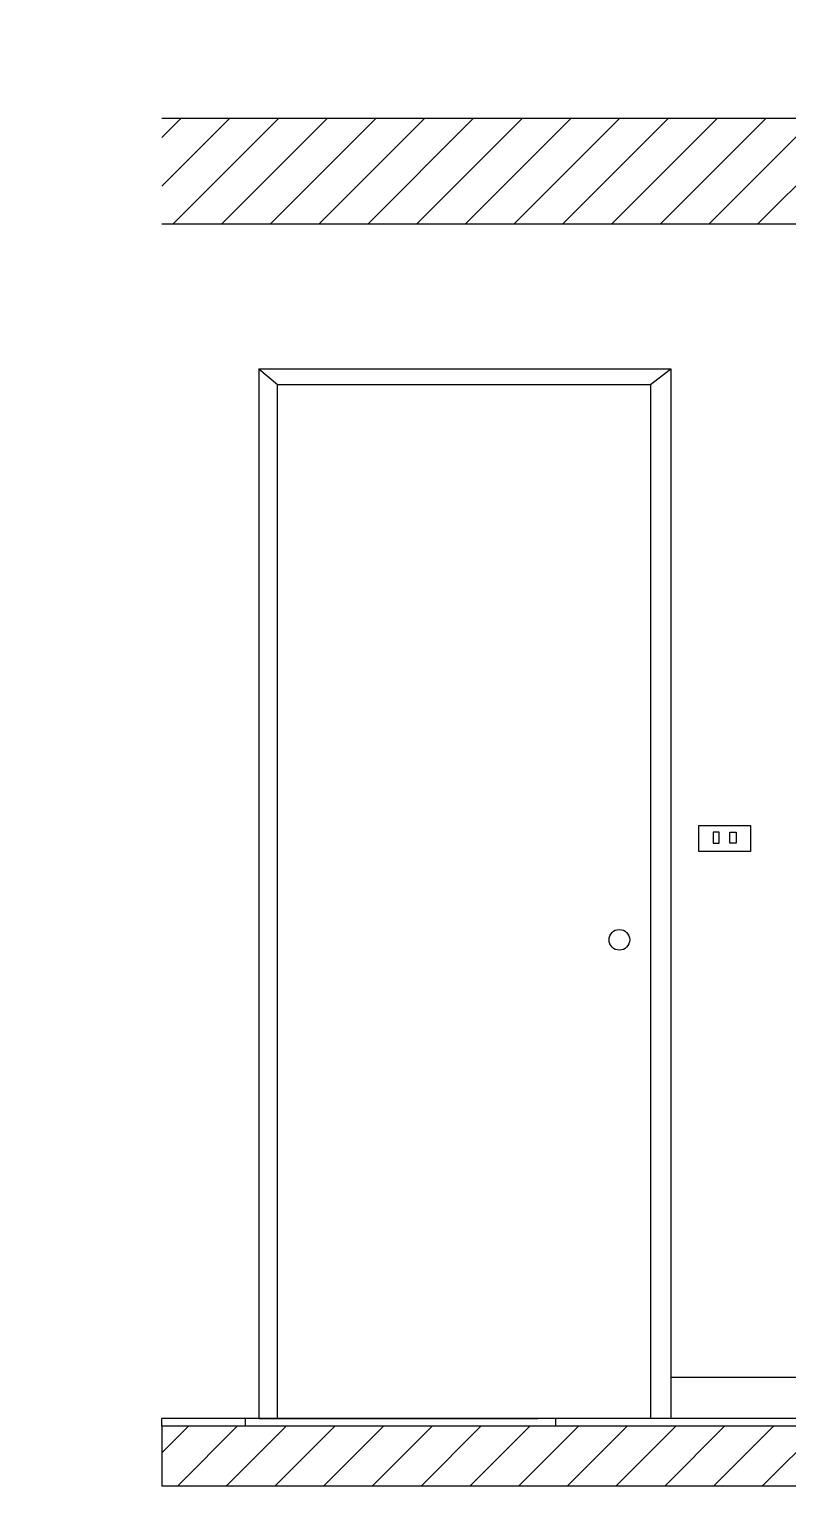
# Model space of a CAD drawing. Header units: millimetres. Extents: x 106 to 25790, y 5092 to 14934.
# Drawn here: x 11636 to 13104, y 7209 to 10028 of the extents above; entities that cross this region are included whole.
import ezdxf

# ---------------------------------------------------------------- set-up
doc = ezdxf.new("R2010")
doc.units = ezdxf.units.MM
for name, color, linetype in [('A-DETL-MBND', 3, 'Continuous'), ('A-ELEV-IDEN', 3, 'Continuous'), ('A-FURN', 4, 'Continuous'), ('A-SECT-MCUT', 7, 'Continuous'), ('IF-ANNO SYMB', 5, 'Continuous'), ('IF-DETL', 3, 'Continuous'), ('Layer2', 3, 'Continuous')]:
    doc.layers.add(name, color=color, linetype=linetype)

msp = doc.modelspace()

# ---------------------------------------------------------------- hatches: boundary and pattern name
at = {"layer": 'A-FURN'}
h = msp.add_hatch(dxfattribs=at)
h.set_pattern_fill('ANSI31', color=256, scale=21)
h.paths.add_polyline_path([(7534.7, 9855.2), (7534.7, 9970.5), (7438.6, 9970.5), (7438.6, 9624.5), (7438.6, 9453.7), (7534.7, 9453.7), (7534.7, 9650.8), (10905.3, 9650.8), (10905.3, 9855.2)])
h.paths.add_polyline_path([(7438.6, 7338.7), (7438.6, 7208.7), (7524.7, 7208.7), (7524.7, 7338.7), (7524.7, 8248.7), (7438.6, 8248.7)])
h.paths.add_polyline_path([(11892.9, 9855.2), (11892.9, 9650.8), (15263.5, 9650.8), (15263.5, 9453.7), (15359.6, 9453.7), (15359.6, 9624.5), (15359.6, 9970.5), (15263.5, 9970.5), (15263.5, 9855.2)])
h.paths.add_polyline_path([(15359.6, 8248.7), (15263.5, 8248.7), (15263.5, 7338.7), (15263.5, 7209), (15359.6, 7209), (15359.6, 7338.7)])
h.paths.add_polyline_path([(20711.4, 9660.5), (20711.4, 7338.7), (20723.5, 7338.7), (20903.6, 7338.7), (20912.7, 7338.7), (20912.7, 9660.5), (20912.7, 9855.2), (20912.7, 10028.3), (20711.4, 10028.3), (20711.4, 9855.2), (17719.2, 9855.2), (17719.2, 10028.3), (17623.1, 10028.3), (17623.1, 9855.2), (17375.9, 9855.2), (17375.9, 9660.5), (17624.1, 9660.5), (17624.1, 9333.4), (17719.2, 9333.4), (17719.2, 9660.5)])
h.paths.add_polyline_path([(22549.3, 7338.7), (22357.1, 7338.7), (22348.1, 7338.7), (22348.1, 9660.5), (22348.1, 9660.5), (22348.1, 9855.2), (22348, 9855.2), (22348, 10028.3), (22549.3, 10028.3), (22549.3, 9855.2), (25541.6, 9855.2), (25541.6, 10028.3), (25637.6, 10028.3), (25637.6, 9855.2), (25789.8, 9855.2), (25789.8, 9660.5), (25636.6, 9660.5), (25636.6, 9333.4), (25636.6, 9308.4), (25586.6, 9308.4), (25586.6, 9298.4), (25541.6, 9298.4), (25541.6, 9333.4), (25541.6, 9660.5), (22549.3, 9660.5)])

# ---------------------------------------------------------------- linework, layer by layer
at = {"layer": 'A-DETL-MBND', "color": 0}
msp.add_line((15263.5, 9650.8), (11892.9, 9650.8), dxfattribs=at)
at = {"layer": 'A-ELEV-IDEN'}
for p in [(15263.5, 7339), (11892.9, 7324)]:
    msp.add_line(p, (11892.9, 7339), dxfattribs=at)
at = {"layer": 'A-FURN'}
for p, q in [((12080.1, 7339), (12620.5, 7339)), ((11892.9, 7324), (11892.9, 7208.7))]:
    msp.add_line(p, q, dxfattribs=at)
at = {"layer": 'A-FURN', "linetype": 'Continuous'}
for p, q in [((11892.9, 7272.5), (11944.4, 7324)), ((11923.4, 7208.7), (12038.7, 7324)), ((12017.7, 7208.7), (12133, 7324)), ((12112, 7208.7), (12227.3, 7324)), ((12206.3, 7208.7), (12321.6, 7324)), ((12300.6, 7208.7), (12415.8, 7324)), ((12394.8, 7208.7), (12510.1, 7324)), ((12489.1, 7208.7), (12604.4, 7324)), ((12583.4, 7208.7), (12698.7, 7324)), ((12677.7, 7208.7), (12793, 7324)), ((12772, 7208.7), (12887.3, 7324)), ((12866.3, 7208.7), (12981.6, 7324)), ((12960.6, 7208.7), (13075.9, 7324)), ((13054.9, 7208.7), (13170.2, 7324))]:
    msp.add_line(p, q, dxfattribs=at)
at = {"layer": 'A-SECT-MCUT'}
for p, q in [((15263.5, 9855.2), (11892.9, 9855.2)), ((15263.5, 7324), (11892.9, 7324)), ((11892.9, 7208.7), (15263.5, 7209))]:
    msp.add_line(p, q, dxfattribs=at)
at = {"layer": 'IF-ANNO SYMB'}
for p, q in [((12080.1, 9370.6), (12080.1, 7339)), ((12080.1, 9370.6), (12877.2, 9370.6)), ((12080.1, 9370.6), (12116.4, 9340.6)), ((12837.9, 9340.6), (12877.2, 9370.6)), ((12877.2, 9370.6), (12877.2, 7339)), ((12116.4, 7339), (12116.4, 9340.6)), ((12116.4, 9340.6), (12837.9, 9340.6)), ((12837.9, 9340.6), (12837.9, 7339))]:
    msp.add_line(p, q, dxfattribs=at)
at = {"layer": 'IF-ANNO SYMB', "transparency": 33554687}
msp.add_circle((12777.9, 8265.6), 20, dxfattribs=at)
at = {"layer": 'IF-DETL'}
for p, q in [((12931.5, 8436.7), (12931.5, 8486.7)), ((12931.5, 8486.7), (13031.5, 8486.7)), ((13031.5, 8486.7), (13031.5, 8436.7)), ((12959.1, 8474.1), (12959.1, 8452.7)), ((12971.1, 8474.1), (12959.1, 8474.1)), ((12971.1, 8452.7), (12971.1, 8474.1)), ((12991.8, 8452.7), (12991.8, 8474.1)), ((12991.8, 8474.1), (13003.8, 8474.1)), ((13003.8, 8474.1), (13003.8, 8452.7)), ((13031.5, 8436.7), (12931.5, 8436.7)), ((12959.1, 8452.7), (12971.1, 8452.7)), ((13003.8, 8452.7), (12991.8, 8452.7)), ((12877.2, 7419), (13225.3, 7419))]:
    msp.add_line(p, q, dxfattribs=at)
at = {"layer": 'Layer2'}
for p, q in [((12054.9, 7324), (12054.9, 7339)), ((12654.9, 7324), (12654.9, 7339))]:
    msp.add_line(p, q, dxfattribs=at)

doc.saveas('drawing.dxf')
